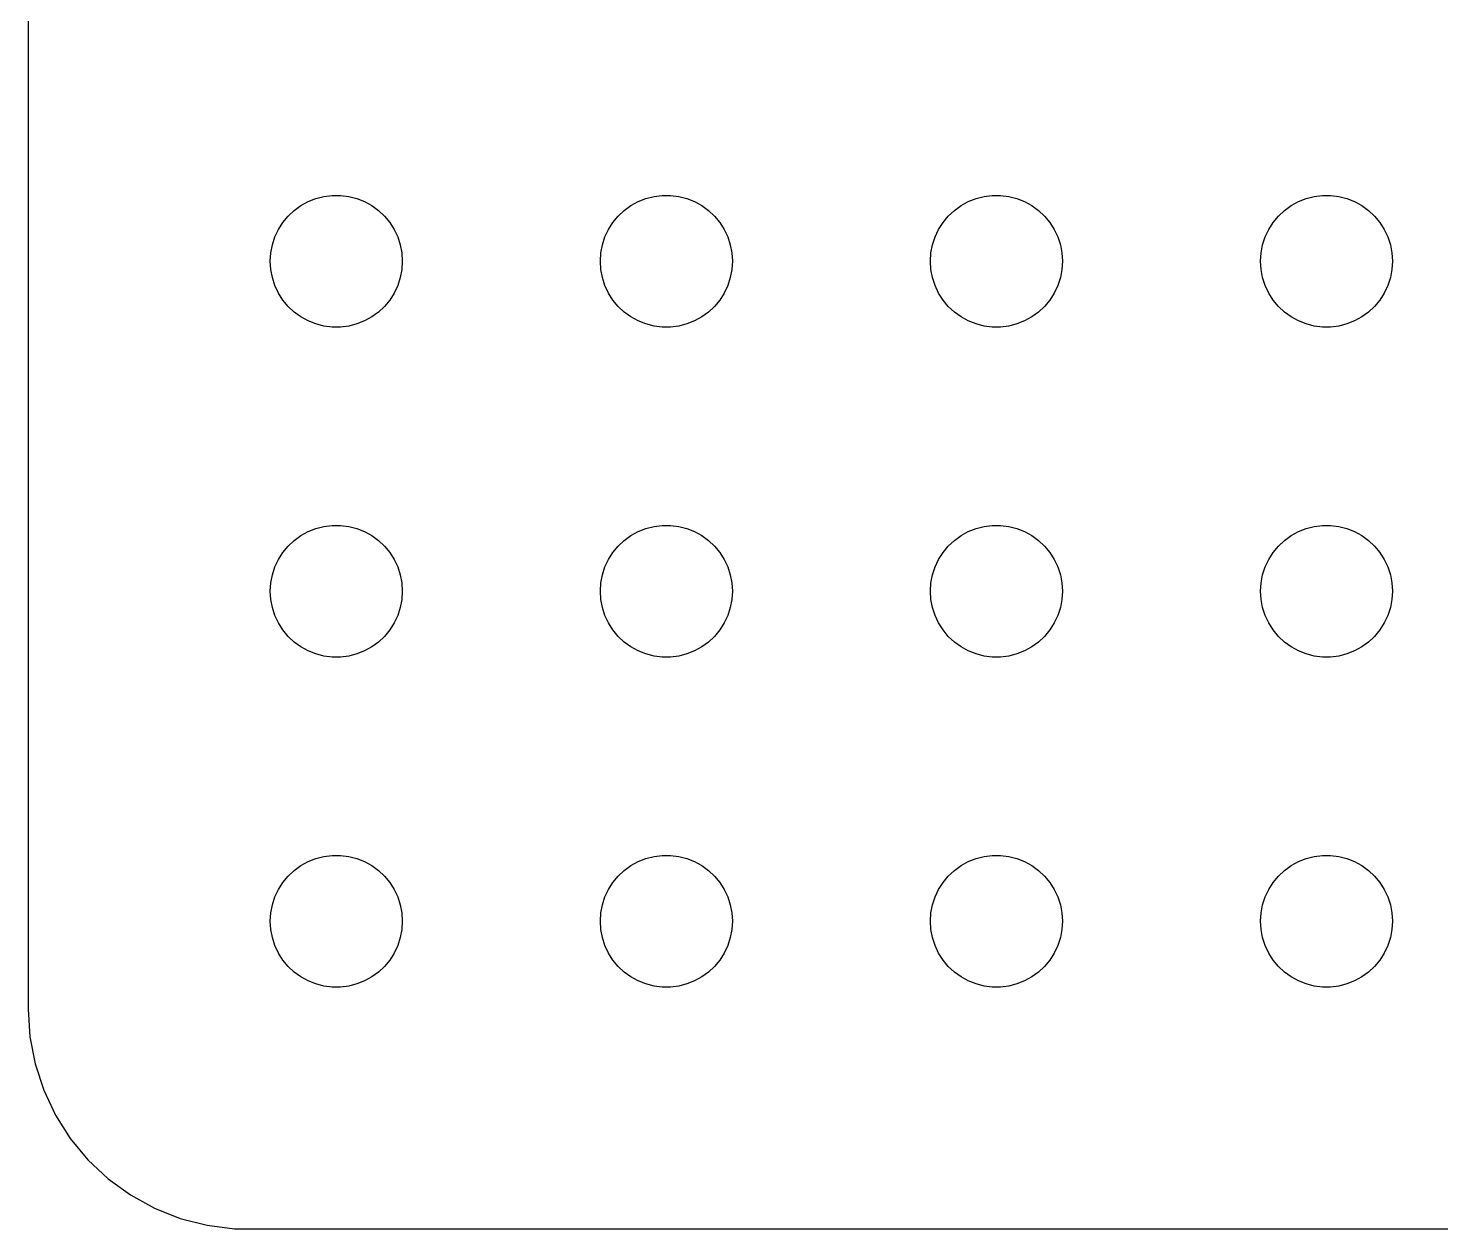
# Model space of a CAD drawing. Header units: metres. Extents: x -134 to 134, y -112 to 112.
# Drawn here: x -134.5 to -102.4, y -111.99 to -84.71 of the extents above; entities that cross this region are included whole.
import ezdxf

# ---------------------------------------------------------------- set-up
doc = ezdxf.new("R2010")
doc.units = ezdxf.units.M

msp = doc.modelspace()

# ---------------------------------------------------------------- linework, layer by layer
for p, q in [((-134.5, 107), (-134.5, -107)), ((-128.139, -88.6428), (-127.964, -88.5734)), ((-127.964, -88.5734), (-127.781, -88.5266)), ((-127.781, -88.5266), (-127.594, -88.503)), ((-127.594, -88.503), (-127.406, -88.503)), ((-127.406, -88.503), (-127.219, -88.5266)), ((-127.219, -88.5266), (-127.036, -88.5734)), ((-127.036, -88.5734), (-126.861, -88.6428)), ((-120.639, -88.6428), (-120.464, -88.5734)), ((-120.464, -88.5734), (-120.281, -88.5266)), ((-120.281, -88.5266), (-120.094, -88.503)), ((-120.094, -88.503), (-119.906, -88.503)), ((-119.906, -88.503), (-119.719, -88.5266)), ((-119.719, -88.5266), (-119.536, -88.5734)), ((-119.536, -88.5734), (-119.361, -88.6428)), ((-113.139, -88.6428), (-112.964, -88.5734)), ((-112.964, -88.5734), (-112.781, -88.5266)), ((-112.781, -88.5266), (-112.594, -88.503)), ((-112.594, -88.503), (-112.406, -88.503)), ((-112.406, -88.503), (-112.219, -88.5266)), ((-112.219, -88.5266), (-112.036, -88.5734)), ((-112.036, -88.5734), (-111.861, -88.6428)), ((-105.639, -88.6428), (-105.464, -88.5734)), ((-105.464, -88.5734), (-105.281, -88.5266)), ((-105.281, -88.5266), (-105.094, -88.503)), ((-105.094, -88.503), (-104.906, -88.503)), ((-104.906, -88.503), (-104.719, -88.5266)), ((-104.719, -88.5266), (-104.536, -88.5734)), ((-104.536, -88.5734), (-104.361, -88.6428)), ((-128.593, -88.9732), (-128.456, -88.8442)), ((-128.456, -88.8442), (-128.304, -88.7335)), ((-128.304, -88.7335), (-128.139, -88.6428)), ((-126.861, -88.6428), (-126.696, -88.7335)), ((-126.696, -88.7335), (-126.544, -88.8442)), ((-126.544, -88.8442), (-126.407, -88.9732)), ((-121.093, -88.9732), (-120.956, -88.8442)), ((-120.956, -88.8442), (-120.804, -88.7335)), ((-120.804, -88.7335), (-120.639, -88.6428)), ((-119.361, -88.6428), (-119.196, -88.7335)), ((-119.196, -88.7335), (-119.044, -88.8442)), ((-119.044, -88.8442), (-118.907, -88.9732)), ((-113.593, -88.9732), (-113.456, -88.8442)), ((-113.456, -88.8442), (-113.304, -88.7335)), ((-113.304, -88.7335), (-113.139, -88.6428)), ((-111.861, -88.6428), (-111.696, -88.7335)), ((-111.696, -88.7335), (-111.544, -88.8442)), ((-111.544, -88.8442), (-111.407, -88.9732)), ((-106.093, -88.9732), (-105.956, -88.8442)), ((-105.956, -88.8442), (-105.804, -88.7335)), ((-105.804, -88.7335), (-105.639, -88.6428)), ((-104.361, -88.6428), (-104.196, -88.7335)), ((-104.196, -88.7335), (-104.044, -88.8442)), ((-104.044, -88.8442), (-103.907, -88.9732)), ((-128.814, -89.2774), (-128.714, -89.1183)), ((-128.714, -89.1183), (-128.593, -88.9732)), ((-126.407, -88.9732), (-126.286, -89.1183)), ((-126.286, -89.1183), (-126.186, -89.2774)), ((-121.314, -89.2774), (-121.214, -89.1183)), ((-121.214, -89.1183), (-121.093, -88.9732)), ((-118.907, -88.9732), (-118.786, -89.1183)), ((-118.786, -89.1183), (-118.686, -89.2774)), ((-113.814, -89.2774), (-113.714, -89.1183)), ((-113.714, -89.1183), (-113.593, -88.9732)), ((-111.407, -88.9732), (-111.286, -89.1183)), ((-111.286, -89.1183), (-111.186, -89.2774)), ((-106.314, -89.2774), (-106.214, -89.1183)), ((-106.214, -89.1183), (-106.093, -88.9732)), ((-103.907, -88.9732), (-103.786, -89.1183)), ((-103.786, -89.1183), (-103.686, -89.2774)), ((-128.953, -89.627), (-128.895, -89.4478)), ((-128.895, -89.4478), (-128.814, -89.2774)), ((-126.186, -89.2774), (-126.105, -89.4478)), ((-126.105, -89.4478), (-126.047, -89.627)), ((-121.453, -89.627), (-121.395, -89.4478)), ((-121.395, -89.4478), (-121.314, -89.2774)), ((-118.686, -89.2774), (-118.605, -89.4478)), ((-118.605, -89.4478), (-118.547, -89.627)), ((-113.953, -89.627), (-113.895, -89.4478)), ((-113.895, -89.4478), (-113.814, -89.2774)), ((-111.186, -89.2774), (-111.105, -89.4478)), ((-111.105, -89.4478), (-111.047, -89.627)), ((-106.453, -89.627), (-106.395, -89.4478)), ((-106.395, -89.4478), (-106.314, -89.2774)), ((-103.686, -89.2774), (-103.605, -89.4478)), ((-103.605, -89.4478), (-103.547, -89.627)), ((-129, -90), (-128.988, -89.812)), ((-128.988, -89.812), (-128.953, -89.627)), ((-126.047, -89.627), (-126.012, -89.812)), ((-126.012, -89.812), (-126, -90)), ((-121.5, -90), (-121.488, -89.812)), ((-121.488, -89.812), (-121.453, -89.627)), ((-118.547, -89.627), (-118.512, -89.812)), ((-118.512, -89.812), (-118.5, -90)), ((-114, -90), (-113.988, -89.812)), ((-113.988, -89.812), (-113.953, -89.627)), ((-111.047, -89.627), (-111.012, -89.812)), ((-111.012, -89.812), (-111, -90)), ((-106.5, -90), (-106.488, -89.812)), ((-106.488, -89.812), (-106.453, -89.627)), ((-103.547, -89.627), (-103.512, -89.812)), ((-103.512, -89.812), (-103.5, -90)), ((-128.988, -90.188), (-129, -90)), ((-128.953, -90.373), (-128.988, -90.188)), ((-126.012, -90.188), (-126.047, -90.373)), ((-126, -90), (-126.012, -90.188)), ((-121.488, -90.188), (-121.5, -90)), ((-121.453, -90.373), (-121.488, -90.188)), ((-118.512, -90.188), (-118.547, -90.373)), ((-118.5, -90), (-118.512, -90.188)), ((-113.988, -90.188), (-114, -90)), ((-113.953, -90.373), (-113.988, -90.188)), ((-111.012, -90.188), (-111.047, -90.373)), ((-111, -90), (-111.012, -90.188)), ((-106.488, -90.188), (-106.5, -90)), ((-106.453, -90.373), (-106.488, -90.188)), ((-103.512, -90.188), (-103.547, -90.373)), ((-103.5, -90), (-103.512, -90.188)), ((-128.895, -90.5522), (-128.953, -90.373)), ((-126.047, -90.373), (-126.105, -90.5522)), ((-121.395, -90.5522), (-121.453, -90.373)), ((-118.547, -90.373), (-118.605, -90.5522)), ((-113.895, -90.5522), (-113.953, -90.373)), ((-111.047, -90.373), (-111.105, -90.5522)), ((-106.395, -90.5522), (-106.453, -90.373)), ((-103.547, -90.373), (-103.605, -90.5522)), ((-128.814, -90.7226), (-128.895, -90.5522)), ((-128.714, -90.8817), (-128.814, -90.7226)), ((-126.186, -90.7226), (-126.286, -90.8817)), ((-126.105, -90.5522), (-126.186, -90.7226)), ((-121.314, -90.7226), (-121.395, -90.5522)), ((-121.214, -90.8817), (-121.314, -90.7226)), ((-118.686, -90.7226), (-118.786, -90.8817)), ((-118.605, -90.5522), (-118.686, -90.7226)), ((-113.814, -90.7226), (-113.895, -90.5522)), ((-113.714, -90.8817), (-113.814, -90.7226)), ((-111.186, -90.7226), (-111.286, -90.8817)), ((-111.105, -90.5522), (-111.186, -90.7226)), ((-106.314, -90.7226), (-106.395, -90.5522)), ((-106.214, -90.8817), (-106.314, -90.7226)), ((-103.686, -90.7226), (-103.786, -90.8817)), ((-103.605, -90.5522), (-103.686, -90.7226)), ((-128.593, -91.0268), (-128.714, -90.8817)), ((-128.456, -91.1558), (-128.593, -91.0268)), ((-126.407, -91.0268), (-126.544, -91.1558)), ((-126.286, -90.8817), (-126.407, -91.0268)), ((-121.093, -91.0268), (-121.214, -90.8817)), ((-120.956, -91.1558), (-121.093, -91.0268)), ((-118.907, -91.0268), (-119.044, -91.1558)), ((-118.786, -90.8817), (-118.907, -91.0268)), ((-113.593, -91.0268), (-113.714, -90.8817)), ((-113.456, -91.1558), (-113.593, -91.0268)), ((-111.407, -91.0268), (-111.544, -91.1558)), ((-111.286, -90.8817), (-111.407, -91.0268)), ((-106.093, -91.0268), (-106.214, -90.8817)), ((-105.956, -91.1558), (-106.093, -91.0268)), ((-103.907, -91.0268), (-104.044, -91.1558)), ((-103.786, -90.8817), (-103.907, -91.0268)), ((-128.304, -91.2665), (-128.456, -91.1558)), ((-128.139, -91.3572), (-128.304, -91.2665)), ((-127.964, -91.4266), (-128.139, -91.3572)), ((-127.781, -91.4734), (-127.964, -91.4266)), ((-127.594, -91.497), (-127.781, -91.4734)), ((-127.219, -91.4734), (-127.406, -91.497)), ((-127.036, -91.4266), (-127.219, -91.4734)), ((-126.861, -91.3572), (-127.036, -91.4266)), ((-126.696, -91.2665), (-126.861, -91.3572)), ((-126.544, -91.1558), (-126.696, -91.2665)), ((-120.804, -91.2665), (-120.956, -91.1558)), ((-120.639, -91.3572), (-120.804, -91.2665)), ((-120.464, -91.4266), (-120.639, -91.3572)), ((-120.281, -91.4734), (-120.464, -91.4266)), ((-120.094, -91.497), (-120.281, -91.4734)), ((-119.719, -91.4734), (-119.906, -91.497)), ((-119.536, -91.4266), (-119.719, -91.4734)), ((-119.361, -91.3572), (-119.536, -91.4266)), ((-119.196, -91.2665), (-119.361, -91.3572)), ((-119.044, -91.1558), (-119.196, -91.2665)), ((-113.304, -91.2665), (-113.456, -91.1558)), ((-113.139, -91.3572), (-113.304, -91.2665)), ((-112.964, -91.4266), (-113.139, -91.3572)), ((-112.781, -91.4734), (-112.964, -91.4266)), ((-112.594, -91.497), (-112.781, -91.4734)), ((-112.219, -91.4734), (-112.406, -91.497)), ((-112.036, -91.4266), (-112.219, -91.4734)), ((-111.861, -91.3572), (-112.036, -91.4266)), ((-111.696, -91.2665), (-111.861, -91.3572)), ((-111.544, -91.1558), (-111.696, -91.2665)), ((-105.804, -91.2665), (-105.956, -91.1558)), ((-105.639, -91.3572), (-105.804, -91.2665)), ((-105.464, -91.4266), (-105.639, -91.3572)), ((-105.281, -91.4734), (-105.464, -91.4266)), ((-105.094, -91.497), (-105.281, -91.4734)), ((-104.719, -91.4734), (-104.906, -91.497)), ((-104.536, -91.4266), (-104.719, -91.4734)), ((-104.361, -91.3572), (-104.536, -91.4266)), ((-104.196, -91.2665), (-104.361, -91.3572)), ((-104.044, -91.1558), (-104.196, -91.2665)), ((-127.406, -91.497), (-127.594, -91.497)), ((-119.906, -91.497), (-120.094, -91.497)), ((-112.406, -91.497), (-112.594, -91.497)), ((-104.906, -91.497), (-105.094, -91.497)), ((-128.456, -96.3442), (-128.304, -96.2335)), ((-128.304, -96.2335), (-128.139, -96.1428)), ((-128.139, -96.1428), (-127.964, -96.0734)), ((-127.964, -96.0734), (-127.781, -96.0266)), ((-127.781, -96.0266), (-127.594, -96.003)), ((-127.594, -96.003), (-127.406, -96.003)), ((-127.406, -96.003), (-127.219, -96.0266)), ((-127.219, -96.0266), (-127.036, -96.0734)), ((-127.036, -96.0734), (-126.861, -96.1428)), ((-126.861, -96.1428), (-126.696, -96.2335)), ((-126.696, -96.2335), (-126.544, -96.3442)), ((-120.956, -96.3442), (-120.804, -96.2335)), ((-120.804, -96.2335), (-120.639, -96.1428)), ((-120.639, -96.1428), (-120.464, -96.0734)), ((-120.464, -96.0734), (-120.281, -96.0266)), ((-120.281, -96.0266), (-120.094, -96.003)), ((-120.094, -96.003), (-119.906, -96.003)), ((-119.906, -96.003), (-119.719, -96.0266)), ((-119.719, -96.0266), (-119.536, -96.0734)), ((-119.536, -96.0734), (-119.361, -96.1428)), ((-119.361, -96.1428), (-119.196, -96.2335)), ((-119.196, -96.2335), (-119.044, -96.3442)), ((-113.456, -96.3442), (-113.304, -96.2335)), ((-113.304, -96.2335), (-113.139, -96.1428)), ((-113.139, -96.1428), (-112.964, -96.0734)), ((-112.964, -96.0734), (-112.781, -96.0266)), ((-112.781, -96.0266), (-112.594, -96.003)), ((-112.594, -96.003), (-112.406, -96.003)), ((-112.406, -96.003), (-112.219, -96.0266)), ((-112.219, -96.0266), (-112.036, -96.0734)), ((-112.036, -96.0734), (-111.861, -96.1428)), ((-111.861, -96.1428), (-111.696, -96.2335)), ((-111.696, -96.2335), (-111.544, -96.3442)), ((-105.956, -96.3442), (-105.804, -96.2335)), ((-105.804, -96.2335), (-105.639, -96.1428)), ((-105.639, -96.1428), (-105.464, -96.0734)), ((-105.464, -96.0734), (-105.281, -96.0266)), ((-105.281, -96.0266), (-105.094, -96.003)), ((-105.094, -96.003), (-104.906, -96.003)), ((-104.906, -96.003), (-104.719, -96.0266)), ((-104.719, -96.0266), (-104.536, -96.0734)), ((-104.536, -96.0734), (-104.361, -96.1428)), ((-104.361, -96.1428), (-104.196, -96.2335)), ((-104.196, -96.2335), (-104.044, -96.3442)), ((-128.714, -96.6183), (-128.593, -96.4732)), ((-128.593, -96.4732), (-128.456, -96.3442)), ((-126.544, -96.3442), (-126.407, -96.4732)), ((-126.407, -96.4732), (-126.286, -96.6183)), ((-121.214, -96.6183), (-121.093, -96.4732)), ((-121.093, -96.4732), (-120.956, -96.3442)), ((-119.044, -96.3442), (-118.907, -96.4732)), ((-118.907, -96.4732), (-118.786, -96.6183)), ((-113.714, -96.6183), (-113.593, -96.4732)), ((-113.593, -96.4732), (-113.456, -96.3442)), ((-111.544, -96.3442), (-111.407, -96.4732)), ((-111.407, -96.4732), (-111.286, -96.6183)), ((-106.214, -96.6183), (-106.093, -96.4732)), ((-106.093, -96.4732), (-105.956, -96.3442)), ((-104.044, -96.3442), (-103.907, -96.4732)), ((-103.907, -96.4732), (-103.786, -96.6183)), ((-128.895, -96.9478), (-128.814, -96.7774)), ((-128.814, -96.7774), (-128.714, -96.6183)), ((-126.286, -96.6183), (-126.186, -96.7774)), ((-126.186, -96.7774), (-126.105, -96.9478)), ((-121.395, -96.9478), (-121.314, -96.7774)), ((-121.314, -96.7774), (-121.214, -96.6183)), ((-118.786, -96.6183), (-118.686, -96.7774)), ((-118.686, -96.7774), (-118.605, -96.9478)), ((-113.895, -96.9478), (-113.814, -96.7774)), ((-113.814, -96.7774), (-113.714, -96.6183)), ((-111.286, -96.6183), (-111.186, -96.7774)), ((-111.186, -96.7774), (-111.105, -96.9478)), ((-106.395, -96.9478), (-106.314, -96.7774)), ((-106.314, -96.7774), (-106.214, -96.6183)), ((-103.786, -96.6183), (-103.686, -96.7774)), ((-103.686, -96.7774), (-103.605, -96.9478)), ((-128.988, -97.312), (-128.953, -97.127)), ((-128.953, -97.127), (-128.895, -96.9478)), ((-126.105, -96.9478), (-126.047, -97.127)), ((-126.047, -97.127), (-126.012, -97.312)), ((-121.488, -97.312), (-121.453, -97.127)), ((-121.453, -97.127), (-121.395, -96.9478)), ((-118.605, -96.9478), (-118.547, -97.127)), ((-118.547, -97.127), (-118.512, -97.312)), ((-113.988, -97.312), (-113.953, -97.127)), ((-113.953, -97.127), (-113.895, -96.9478)), ((-111.105, -96.9478), (-111.047, -97.127)), ((-111.047, -97.127), (-111.012, -97.312)), ((-106.488, -97.312), (-106.453, -97.127)), ((-106.453, -97.127), (-106.395, -96.9478)), ((-103.605, -96.9478), (-103.547, -97.127)), ((-103.547, -97.127), (-103.512, -97.312)), ((-129, -97.5), (-128.988, -97.312)), ((-128.988, -97.688), (-129, -97.5)), ((-126.012, -97.312), (-126, -97.5)), ((-126, -97.5), (-126.012, -97.688)), ((-121.5, -97.5), (-121.488, -97.312)), ((-121.488, -97.688), (-121.5, -97.5)), ((-118.512, -97.312), (-118.5, -97.5)), ((-118.5, -97.5), (-118.512, -97.688)), ((-114, -97.5), (-113.988, -97.312)), ((-113.988, -97.688), (-114, -97.5)), ((-111.012, -97.312), (-111, -97.5)), ((-111, -97.5), (-111.012, -97.688)), ((-106.5, -97.5), (-106.488, -97.312)), ((-106.488, -97.688), (-106.5, -97.5)), ((-103.512, -97.312), (-103.5, -97.5)), ((-103.5, -97.5), (-103.512, -97.688)), ((-128.953, -97.873), (-128.988, -97.688)), ((-128.895, -98.0522), (-128.953, -97.873)), ((-126.047, -97.873), (-126.105, -98.0522)), ((-126.012, -97.688), (-126.047, -97.873)), ((-121.453, -97.873), (-121.488, -97.688)), ((-121.395, -98.0522), (-121.453, -97.873)), ((-118.547, -97.873), (-118.605, -98.0522)), ((-118.512, -97.688), (-118.547, -97.873)), ((-113.953, -97.873), (-113.988, -97.688)), ((-113.895, -98.0522), (-113.953, -97.873)), ((-111.047, -97.873), (-111.105, -98.0522)), ((-111.012, -97.688), (-111.047, -97.873)), ((-106.453, -97.873), (-106.488, -97.688)), ((-106.395, -98.0522), (-106.453, -97.873)), ((-103.547, -97.873), (-103.605, -98.0522)), ((-103.512, -97.688), (-103.547, -97.873)), ((-128.814, -98.2226), (-128.895, -98.0522)), ((-126.105, -98.0522), (-126.186, -98.2226)), ((-121.314, -98.2226), (-121.395, -98.0522)), ((-118.605, -98.0522), (-118.686, -98.2226)), ((-113.814, -98.2226), (-113.895, -98.0522)), ((-111.105, -98.0522), (-111.186, -98.2226)), ((-106.314, -98.2226), (-106.395, -98.0522)), ((-103.605, -98.0522), (-103.686, -98.2226)), ((-128.714, -98.3817), (-128.814, -98.2226)), ((-128.593, -98.5268), (-128.714, -98.3817)), ((-128.456, -98.6558), (-128.593, -98.5268)), ((-126.407, -98.5268), (-126.544, -98.6558)), ((-126.286, -98.3817), (-126.407, -98.5268)), ((-126.186, -98.2226), (-126.286, -98.3817)), ((-121.214, -98.3817), (-121.314, -98.2226)), ((-121.093, -98.5268), (-121.214, -98.3817)), ((-120.956, -98.6558), (-121.093, -98.5268)), ((-118.907, -98.5268), (-119.044, -98.6558)), ((-118.786, -98.3817), (-118.907, -98.5268)), ((-118.686, -98.2226), (-118.786, -98.3817)), ((-113.714, -98.3817), (-113.814, -98.2226)), ((-113.593, -98.5268), (-113.714, -98.3817)), ((-113.456, -98.6558), (-113.593, -98.5268)), ((-111.407, -98.5268), (-111.544, -98.6558)), ((-111.286, -98.3817), (-111.407, -98.5268)), ((-111.186, -98.2226), (-111.286, -98.3817)), ((-106.214, -98.3817), (-106.314, -98.2226)), ((-106.093, -98.5268), (-106.214, -98.3817)), ((-105.956, -98.6558), (-106.093, -98.5268)), ((-103.907, -98.5268), (-104.044, -98.6558)), ((-103.786, -98.3817), (-103.907, -98.5268)), ((-103.686, -98.2226), (-103.786, -98.3817)), ((-128.304, -98.7665), (-128.456, -98.6558)), ((-128.139, -98.8572), (-128.304, -98.7665)), ((-126.696, -98.7665), (-126.861, -98.8572)), ((-126.544, -98.6558), (-126.696, -98.7665)), ((-120.804, -98.7665), (-120.956, -98.6558)), ((-120.639, -98.8572), (-120.804, -98.7665)), ((-119.196, -98.7665), (-119.361, -98.8572)), ((-119.044, -98.6558), (-119.196, -98.7665)), ((-113.304, -98.7665), (-113.456, -98.6558)), ((-113.139, -98.8572), (-113.304, -98.7665)), ((-111.696, -98.7665), (-111.861, -98.8572)), ((-111.544, -98.6558), (-111.696, -98.7665)), ((-105.804, -98.7665), (-105.956, -98.6558)), ((-105.639, -98.8572), (-105.804, -98.7665)), ((-104.196, -98.7665), (-104.361, -98.8572)), ((-104.044, -98.6558), (-104.196, -98.7665)), ((-127.964, -98.9266), (-128.139, -98.8572)), ((-127.781, -98.9734), (-127.964, -98.9266)), ((-127.594, -98.997), (-127.781, -98.9734)), ((-127.406, -98.997), (-127.594, -98.997)), ((-127.219, -98.9734), (-127.406, -98.997)), ((-127.036, -98.9266), (-127.219, -98.9734)), ((-126.861, -98.8572), (-127.036, -98.9266)), ((-120.464, -98.9266), (-120.639, -98.8572)), ((-120.281, -98.9734), (-120.464, -98.9266)), ((-120.094, -98.997), (-120.281, -98.9734)), ((-119.906, -98.997), (-120.094, -98.997)), ((-119.719, -98.9734), (-119.906, -98.997)), ((-119.536, -98.9266), (-119.719, -98.9734)), ((-119.361, -98.8572), (-119.536, -98.9266)), ((-112.964, -98.9266), (-113.139, -98.8572)), ((-112.781, -98.9734), (-112.964, -98.9266)), ((-112.594, -98.997), (-112.781, -98.9734)), ((-112.406, -98.997), (-112.594, -98.997)), ((-112.219, -98.9734), (-112.406, -98.997)), ((-112.036, -98.9266), (-112.219, -98.9734)), ((-111.861, -98.8572), (-112.036, -98.9266)), ((-105.464, -98.9266), (-105.639, -98.8572)), ((-105.281, -98.9734), (-105.464, -98.9266)), ((-105.094, -98.997), (-105.281, -98.9734)), ((-104.906, -98.997), (-105.094, -98.997)), ((-104.719, -98.9734), (-104.906, -98.997)), ((-104.536, -98.9266), (-104.719, -98.9734)), ((-104.361, -98.8572), (-104.536, -98.9266)), ((-128.304, -103.734), (-128.139, -103.643)), ((-128.139, -103.643), (-127.964, -103.573)), ((-127.964, -103.573), (-127.781, -103.527)), ((-127.781, -103.527), (-127.594, -103.503)), ((-127.594, -103.503), (-127.406, -103.503)), ((-127.406, -103.503), (-127.219, -103.527)), ((-127.219, -103.527), (-127.036, -103.573)), ((-127.036, -103.573), (-126.861, -103.643)), ((-126.861, -103.643), (-126.696, -103.734)), ((-120.804, -103.734), (-120.639, -103.643)), ((-120.639, -103.643), (-120.464, -103.573)), ((-120.464, -103.573), (-120.281, -103.527)), ((-120.281, -103.527), (-120.094, -103.503)), ((-120.094, -103.503), (-119.906, -103.503)), ((-119.906, -103.503), (-119.719, -103.527)), ((-119.719, -103.527), (-119.536, -103.573)), ((-119.536, -103.573), (-119.361, -103.643)), ((-119.361, -103.643), (-119.196, -103.734)), ((-113.304, -103.734), (-113.139, -103.643)), ((-113.139, -103.643), (-112.964, -103.573)), ((-112.964, -103.573), (-112.781, -103.527)), ((-112.781, -103.527), (-112.594, -103.503)), ((-112.594, -103.503), (-112.406, -103.503)), ((-112.406, -103.503), (-112.219, -103.527)), ((-112.219, -103.527), (-112.036, -103.573)), ((-112.036, -103.573), (-111.861, -103.643)), ((-111.861, -103.643), (-111.696, -103.734)), ((-105.804, -103.734), (-105.639, -103.643)), ((-105.639, -103.643), (-105.464, -103.573)), ((-105.464, -103.573), (-105.281, -103.527)), ((-105.281, -103.527), (-105.094, -103.503)), ((-105.094, -103.503), (-104.906, -103.503)), ((-104.906, -103.503), (-104.719, -103.527)), ((-104.719, -103.527), (-104.536, -103.573)), ((-104.536, -103.573), (-104.361, -103.643)), ((-104.361, -103.643), (-104.196, -103.734)), ((-128.714, -104.118), (-128.593, -103.973)), ((-128.593, -103.973), (-128.456, -103.844)), ((-128.456, -103.844), (-128.304, -103.734)), ((-126.696, -103.734), (-126.544, -103.844)), ((-126.544, -103.844), (-126.407, -103.973)), ((-126.407, -103.973), (-126.286, -104.118)), ((-121.214, -104.118), (-121.093, -103.973)), ((-121.093, -103.973), (-120.956, -103.844)), ((-120.956, -103.844), (-120.804, -103.734)), ((-119.196, -103.734), (-119.044, -103.844)), ((-119.044, -103.844), (-118.907, -103.973)), ((-118.907, -103.973), (-118.786, -104.118)), ((-113.714, -104.118), (-113.593, -103.973)), ((-113.593, -103.973), (-113.456, -103.844)), ((-113.456, -103.844), (-113.304, -103.734)), ((-111.696, -103.734), (-111.544, -103.844)), ((-111.544, -103.844), (-111.407, -103.973)), ((-111.407, -103.973), (-111.286, -104.118)), ((-106.214, -104.118), (-106.093, -103.973)), ((-106.093, -103.973), (-105.956, -103.844)), ((-105.956, -103.844), (-105.804, -103.734)), ((-104.196, -103.734), (-104.044, -103.844)), ((-104.044, -103.844), (-103.907, -103.973)), ((-103.907, -103.973), (-103.786, -104.118)), ((-128.895, -104.448), (-128.814, -104.277)), ((-128.814, -104.277), (-128.714, -104.118)), ((-126.286, -104.118), (-126.186, -104.277)), ((-126.186, -104.277), (-126.105, -104.448)), ((-121.395, -104.448), (-121.314, -104.277)), ((-121.314, -104.277), (-121.214, -104.118)), ((-118.786, -104.118), (-118.686, -104.277)), ((-118.686, -104.277), (-118.605, -104.448)), ((-113.895, -104.448), (-113.814, -104.277)), ((-113.814, -104.277), (-113.714, -104.118)), ((-111.286, -104.118), (-111.186, -104.277)), ((-111.186, -104.277), (-111.105, -104.448)), ((-106.395, -104.448), (-106.314, -104.277)), ((-106.314, -104.277), (-106.214, -104.118)), ((-103.786, -104.118), (-103.686, -104.277)), ((-103.686, -104.277), (-103.605, -104.448)), ((-128.988, -104.812), (-128.953, -104.627)), ((-128.953, -104.627), (-128.895, -104.448)), ((-126.105, -104.448), (-126.047, -104.627)), ((-126.047, -104.627), (-126.012, -104.812)), ((-121.488, -104.812), (-121.453, -104.627)), ((-121.453, -104.627), (-121.395, -104.448)), ((-118.605, -104.448), (-118.547, -104.627)), ((-118.547, -104.627), (-118.512, -104.812)), ((-113.988, -104.812), (-113.953, -104.627)), ((-113.953, -104.627), (-113.895, -104.448)), ((-111.105, -104.448), (-111.047, -104.627)), ((-111.047, -104.627), (-111.012, -104.812)), ((-106.488, -104.812), (-106.453, -104.627)), ((-106.453, -104.627), (-106.395, -104.448)), ((-103.605, -104.448), (-103.547, -104.627)), ((-103.547, -104.627), (-103.512, -104.812)), ((-129, -105), (-128.988, -104.812)), ((-126.012, -104.812), (-126, -105)), ((-121.5, -105), (-121.488, -104.812)), ((-118.512, -104.812), (-118.5, -105)), ((-114, -105), (-113.988, -104.812)), ((-111.012, -104.812), (-111, -105)), ((-106.5, -105), (-106.488, -104.812)), ((-103.512, -104.812), (-103.5, -105)), ((-128.988, -105.188), (-129, -105)), ((-128.953, -105.373), (-128.988, -105.188)), ((-126.012, -105.188), (-126.047, -105.373)), ((-126, -105), (-126.012, -105.188)), ((-121.488, -105.188), (-121.5, -105)), ((-121.453, -105.373), (-121.488, -105.188)), ((-118.512, -105.188), (-118.547, -105.373)), ((-118.5, -105), (-118.512, -105.188)), ((-113.988, -105.188), (-114, -105)), ((-113.953, -105.373), (-113.988, -105.188)), ((-111.012, -105.188), (-111.047, -105.373)), ((-111, -105), (-111.012, -105.188)), ((-106.488, -105.188), (-106.5, -105)), ((-106.453, -105.373), (-106.488, -105.188)), ((-103.512, -105.188), (-103.547, -105.373)), ((-103.5, -105), (-103.512, -105.188)), ((-128.895, -105.552), (-128.953, -105.373)), ((-128.814, -105.723), (-128.895, -105.552)), ((-126.105, -105.552), (-126.186, -105.723)), ((-126.047, -105.373), (-126.105, -105.552)), ((-121.395, -105.552), (-121.453, -105.373)), ((-121.314, -105.723), (-121.395, -105.552)), ((-118.605, -105.552), (-118.686, -105.723)), ((-118.547, -105.373), (-118.605, -105.552)), ((-113.895, -105.552), (-113.953, -105.373)), ((-113.814, -105.723), (-113.895, -105.552)), ((-111.105, -105.552), (-111.186, -105.723)), ((-111.047, -105.373), (-111.105, -105.552)), ((-106.395, -105.552), (-106.453, -105.373)), ((-106.314, -105.723), (-106.395, -105.552)), ((-103.605, -105.552), (-103.686, -105.723)), ((-103.547, -105.373), (-103.605, -105.552)), ((-128.714, -105.882), (-128.814, -105.723)), ((-128.593, -106.027), (-128.714, -105.882)), ((-126.286, -105.882), (-126.407, -106.027)), ((-126.186, -105.723), (-126.286, -105.882)), ((-121.214, -105.882), (-121.314, -105.723)), ((-121.093, -106.027), (-121.214, -105.882)), ((-118.786, -105.882), (-118.907, -106.027)), ((-118.686, -105.723), (-118.786, -105.882)), ((-113.714, -105.882), (-113.814, -105.723)), ((-113.593, -106.027), (-113.714, -105.882)), ((-111.286, -105.882), (-111.407, -106.027)), ((-111.186, -105.723), (-111.286, -105.882)), ((-106.214, -105.882), (-106.314, -105.723)), ((-106.093, -106.027), (-106.214, -105.882)), ((-103.786, -105.882), (-103.907, -106.027)), ((-103.686, -105.723), (-103.786, -105.882)), ((-128.456, -106.156), (-128.593, -106.027)), ((-128.304, -106.266), (-128.456, -106.156)), ((-126.544, -106.156), (-126.696, -106.266)), ((-126.407, -106.027), (-126.544, -106.156)), ((-120.956, -106.156), (-121.093, -106.027)), ((-120.804, -106.266), (-120.956, -106.156)), ((-119.044, -106.156), (-119.196, -106.266)), ((-118.907, -106.027), (-119.044, -106.156)), ((-113.456, -106.156), (-113.593, -106.027)), ((-113.304, -106.266), (-113.456, -106.156)), ((-111.544, -106.156), (-111.696, -106.266)), ((-111.407, -106.027), (-111.544, -106.156)), ((-105.956, -106.156), (-106.093, -106.027)), ((-105.804, -106.266), (-105.956, -106.156)), ((-104.044, -106.156), (-104.196, -106.266)), ((-103.907, -106.027), (-104.044, -106.156)), ((-128.139, -106.357), (-128.304, -106.266)), ((-127.964, -106.427), (-128.139, -106.357)), ((-127.781, -106.473), (-127.964, -106.427)), ((-127.594, -106.497), (-127.781, -106.473)), ((-127.406, -106.497), (-127.594, -106.497)), ((-127.219, -106.473), (-127.406, -106.497)), ((-127.036, -106.427), (-127.219, -106.473)), ((-126.861, -106.357), (-127.036, -106.427)), ((-126.696, -106.266), (-126.861, -106.357)), ((-120.639, -106.357), (-120.804, -106.266)), ((-120.464, -106.427), (-120.639, -106.357)), ((-120.281, -106.473), (-120.464, -106.427)), ((-120.094, -106.497), (-120.281, -106.473)), ((-119.906, -106.497), (-120.094, -106.497)), ((-119.719, -106.473), (-119.906, -106.497)), ((-119.536, -106.427), (-119.719, -106.473)), ((-119.361, -106.357), (-119.536, -106.427)), ((-119.196, -106.266), (-119.361, -106.357)), ((-113.139, -106.357), (-113.304, -106.266)), ((-112.964, -106.427), (-113.139, -106.357)), ((-112.781, -106.473), (-112.964, -106.427)), ((-112.594, -106.497), (-112.781, -106.473)), ((-112.406, -106.497), (-112.594, -106.497)), ((-112.219, -106.473), (-112.406, -106.497)), ((-112.036, -106.427), (-112.219, -106.473)), ((-111.861, -106.357), (-112.036, -106.427)), ((-111.696, -106.266), (-111.861, -106.357)), ((-105.639, -106.357), (-105.804, -106.266)), ((-105.464, -106.427), (-105.639, -106.357)), ((-105.281, -106.473), (-105.464, -106.427)), ((-105.094, -106.497), (-105.281, -106.473)), ((-104.906, -106.497), (-105.094, -106.497)), ((-104.719, -106.473), (-104.906, -106.497)), ((-104.536, -106.427), (-104.719, -106.473)), ((-104.361, -106.357), (-104.536, -106.427)), ((-104.196, -106.266), (-104.361, -106.357)), ((-134.5, -107), (-134.461, -107.627)), ((-134.461, -107.627), (-134.343, -108.243)), ((-134.343, -108.243), (-134.149, -108.841)), ((-134.149, -108.841), (-133.882, -109.409)), ((-133.882, -109.409), (-133.545, -109.939)), ((-133.545, -109.939), (-133.145, -110.423)), ((-133.145, -110.423), (-132.687, -110.853)), ((-132.687, -110.853), (-132.179, -111.222)), ((-132.179, -111.222), (-131.629, -111.524)), ((-131.629, -111.524), (-131.045, -111.755)), ((-131.045, -111.755), (-130.437, -111.911)), ((-130.437, -111.911), (-129.814, -111.99)), ((-129.814, -111.99), (129.814, -111.99))]:
    msp.add_line(p, q)

doc.saveas('drawing.dxf')
